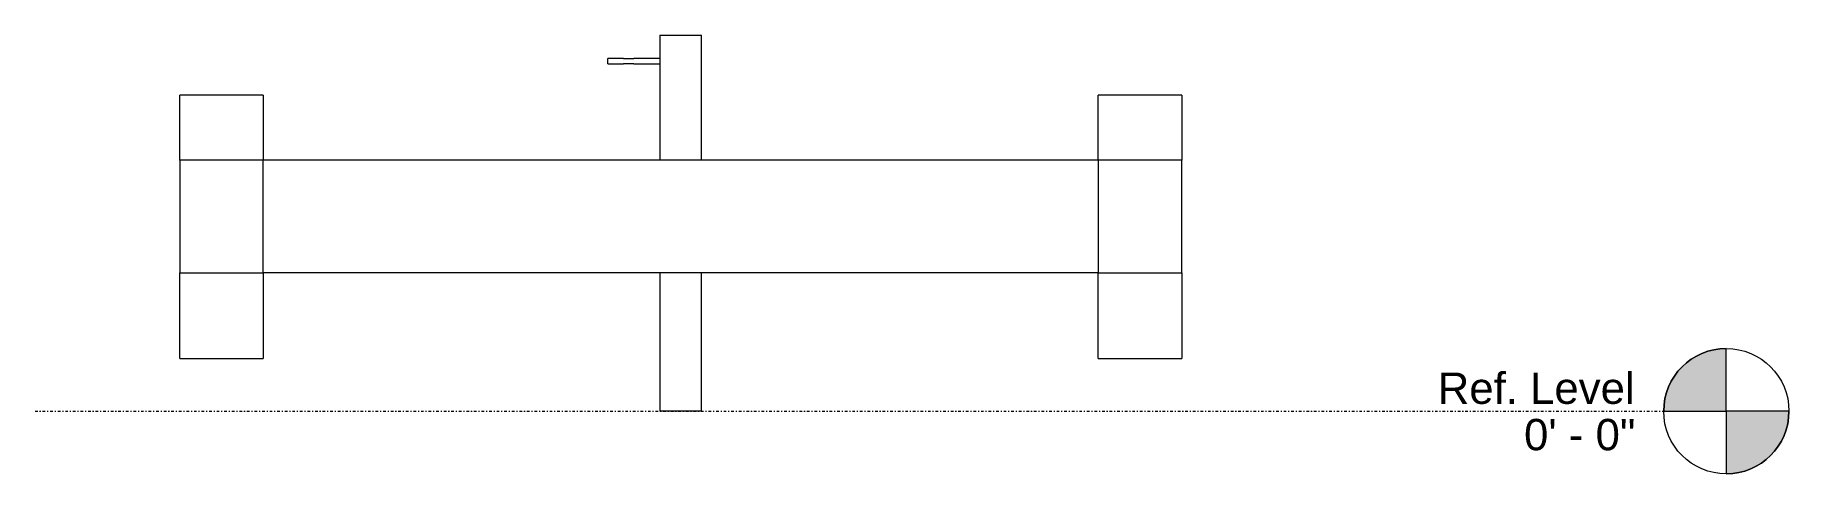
# Model space of a CAD drawing. Header units: inches. Extents: x -63 to 105, y -6 to 36.
import ezdxf

# ---------------------------------------------------------------- set-up
doc = ezdxf.new("R2010")
doc.units = ezdxf.units.IN
doc.header["$MEASUREMENT"] = 0
doc.linetypes.add('Dash dot', pattern=[0.625, 0.25, -0.1875, 0, -0.1875])
doc.layers.add('A-FLOR-LEVL', color=51, linetype='Continuous', lineweight=9)
doc.layers.add('L-SITE', color=91, linetype='Continuous', lineweight=9)
doc.styles.add('Arial', font='arial.ttf', dxfattribs={"height": 3})

# ---------------------------------------------------------------- blocks, each defined once
blk = doc.blocks.new('Level - 1_4_-495004-Back')
at = {"layer": 'A-FLOR-LEVL'}
h = blk.add_hatch(color=256, dxfattribs=at)
edge = h.paths.add_edge_path(flags=0)
edge.add_line((98.9, 0), (92.9, 0))
edge.add_arc((98.9, 0), 6, 90, 180, ccw=False)
edge.add_line((98.9, 6), (98.9, 0))
h = blk.add_hatch(color=256, dxfattribs=at)
edge = h.paths.add_edge_path(flags=0)
edge.add_line((98.9, -6), (98.9, 0))
edge.add_line((98.9, 0), (104.9, 0))
edge.add_arc((98.9, 0), 6, 270, 360, ccw=False)
for p, q in [((98.9, 0), (98.9, 6)), ((92.9, 0), (98.9, 0)), ((104.9, 0), (98.9, 0)), ((98.9, 0), (98.9, -6))]:
    blk.add_line(p, q, dxfattribs=at)
blk.add_circle((98.9, 0), 6, dxfattribs=at)
for start, end in [(90, 180), (270, 360)]:
    blk.add_arc((98.9, 0), 6, start, end, dxfattribs=at)

msp = doc.modelspace()

# ---------------------------------------------------------------- linework, layer by layer
at = {"layer": 'A-FLOR-LEVL', "linetype": 'Dash dot'}
msp.add_line((-63.13, 0), (92.9, 0), dxfattribs=at)
at = {"layer": 'L-SITE'}
for p, q in [((-3.27, 36), (-3.27, 24.04)), ((-3.27, 36), (-1.27, 36)), ((-1.27, 36), (0.73, 36)), ((0.73, 24.04), (0.73, 36)), ((-6.77, 33.75), (-8.27, 33.75)), ((-8.27, 33.5), (-8.27, 33.75)), ((-3.27, 33.75), (-4.77, 33.75)), ((-3.27, 33.75), (-3.27, 33.5)), ((-8.27, 33.25), (-8.27, 33.5)), ((-8.27, 33.25), (-6.77, 33.25)), ((-4.77, 33.25), (-3.27, 33.25)), ((-3.27, 33.5), (-3.27, 33.25)), ((-41.27, 30.25), (-49.27, 30.25)), ((-49.27, 24.04), (-49.27, 30.25)), ((-41.27, 30.25), (-41.27, 24.04)), ((46.73, 30.25), (38.73, 30.25)), ((38.73, 24.04), (38.73, 30.25)), ((46.73, 30.25), (46.73, 24.04)), ((-41.27, 24.04), (-49.27, 24.04)), ((-49.27, 24.04), (-49.27, 13.24)), ((-41.27, 13.24), (-41.27, 24.04)), ((38.73, 24.04), (-41.27, 24.04)), ((-41.27, 13.24), (-41.27, 24.04)), ((38.73, 24.04), (38.73, 13.24)), ((46.73, 24.04), (38.73, 24.04)), ((38.73, 24.04), (38.73, 13.24)), ((46.73, 13.24), (46.73, 24.04)), ((-49.27, 5.04), (-49.27, 13.24)), ((-49.27, 13.24), (-41.27, 13.24)), ((38.73, 13.24), (-41.27, 13.24)), ((-41.27, 13.24), (-41.27, 5.04)), ((-3.27, 13.24), (-3.27, 0)), ((0.73, 0), (0.73, 13.24)), ((38.73, 5.04), (38.73, 13.24)), ((38.73, 13.24), (46.73, 13.24)), ((46.73, 13.24), (46.73, 5.04)), ((-49.27, 5.04), (-41.27, 5.04)), ((38.73, 5.04), (46.73, 5.04)), ((-1.27, 0), (-3.27, 0)), ((0.73, 0), (-1.27, 0))]:
    msp.add_line(p, q, dxfattribs=at)
at = {"layer": 'L-SITE', "flags": 128}
for points in [[(-6.77, 33.75), (-6.73, 33.75), (-6.69, 33.75), (-6.65, 33.75), (-6.61, 33.75), (-6.57, 33.75), (-6.53, 33.75), (-6.49, 33.75), (-6.45, 33.75), (-6.42, 33.75), (-6.38, 33.75), (-6.34, 33.75), (-6.31, 33.75), (-6.27, 33.75), (-6.24, 33.75), (-6.2, 33.75), (-6.17, 33.75), (-6.14, 33.75), (-6.11, 33.75), (-6.08, 33.75), (-6.05, 33.75), (-6.02, 33.75), (-6, 33.75), (-5.97, 33.75), (-5.95, 33.75), (-5.93, 33.75), (-5.91, 33.75), (-5.89, 33.75), (-5.87, 33.75), (-5.85, 33.75), (-5.84, 33.75), (-5.82, 33.75), (-5.81, 33.75), (-5.8, 33.75), (-5.79, 33.75), (-5.78, 33.75)], [(-4.77, 33.75), (-4.81, 33.75), (-4.85, 33.75), (-4.89, 33.75), (-4.93, 33.75), (-4.97, 33.75), (-5.01, 33.75), (-5.05, 33.75), (-5.08, 33.75), (-5.12, 33.75), (-5.16, 33.75), (-5.2, 33.75), (-5.23, 33.75), (-5.27, 33.75), (-5.3, 33.75), (-5.33, 33.75), (-5.37, 33.75), (-5.4, 33.75), (-5.43, 33.75), (-5.46, 33.75), (-5.49, 33.75), (-5.51, 33.75), (-5.54, 33.75), (-5.56, 33.75), (-5.59, 33.75), (-5.61, 33.75), (-5.63, 33.75), (-5.65, 33.75), (-5.67, 33.75), (-5.69, 33.75), (-5.7, 33.75), (-5.72, 33.75), (-5.73, 33.75), (-5.74, 33.75), (-5.75, 33.75), (-5.75, 33.75), (-5.76, 33.75), (-5.77, 33.75), (-5.77, 33.75), (-5.77, 33.75), (-5.77, 33.75)], [(-5.78, 33.25), (-5.79, 33.25), (-5.8, 33.25), (-5.81, 33.25), (-5.82, 33.25), (-5.83, 33.25), (-5.85, 33.25), (-5.86, 33.25), (-5.88, 33.25), (-5.9, 33.25), (-5.92, 33.25), (-5.94, 33.25), (-5.97, 33.25), (-5.99, 33.25), (-6.02, 33.25), (-6.04, 33.25), (-6.07, 33.25), (-6.1, 33.25), (-6.13, 33.25), (-6.16, 33.25), (-6.2, 33.25), (-6.23, 33.25), (-6.26, 33.25), (-6.3, 33.25), (-6.33, 33.25), (-6.37, 33.25), (-6.41, 33.25), (-6.44, 33.25), (-6.48, 33.25), (-6.52, 33.25), (-6.56, 33.25), (-6.6, 33.25), (-6.64, 33.25), (-6.68, 33.25), (-6.72, 33.25), (-6.76, 33.25), (-6.77, 33.25)], [(-5.77, 33.25), (-5.77, 33.25), (-5.77, 33.25), (-5.76, 33.25), (-5.76, 33.25), (-5.75, 33.25), (-5.74, 33.25), (-5.73, 33.25), (-5.72, 33.25), (-5.71, 33.25), (-5.69, 33.25), (-5.67, 33.25), (-5.66, 33.25), (-5.64, 33.25), (-5.62, 33.25), (-5.59, 33.25), (-5.57, 33.25), (-5.55, 33.25), (-5.52, 33.25), (-5.49, 33.25), (-5.47, 33.25), (-5.44, 33.25), (-5.41, 33.25), (-5.38, 33.25), (-5.34, 33.25), (-5.31, 33.25), (-5.28, 33.25), (-5.24, 33.25), (-5.2, 33.25), (-5.17, 33.25), (-5.13, 33.25), (-5.09, 33.25), (-5.06, 33.25), (-5.02, 33.25), (-4.98, 33.25), (-4.94, 33.25), (-4.9, 33.25), (-4.86, 33.25), (-4.82, 33.25), (-4.78, 33.25), (-4.77, 33.25)]]:
    msp.add_lwpolyline(points, dxfattribs=at)

# ---------------------------------------------------------------- block references
at = {"layer": 'A-FLOR-LEVL'}
msp.add_blockref('Level - 1_4_-495004-Back', (0, 0), dxfattribs=at)

# ---------------------------------------------------------------- texts
at = {"layer": 'A-FLOR-LEVL', "char_height": 3, "attachment_point": 1, "style": 'Arial'}
for s, insert, width in [('Ref. Level', (71.25, 3.7), 22.8007), ('0\' - 0"', (79.52, -0.74), 12.9532)]:
    msp.add_mtext(s, dxfattribs=dict(at, insert=insert, width=width))

doc.saveas('drawing.dxf')
